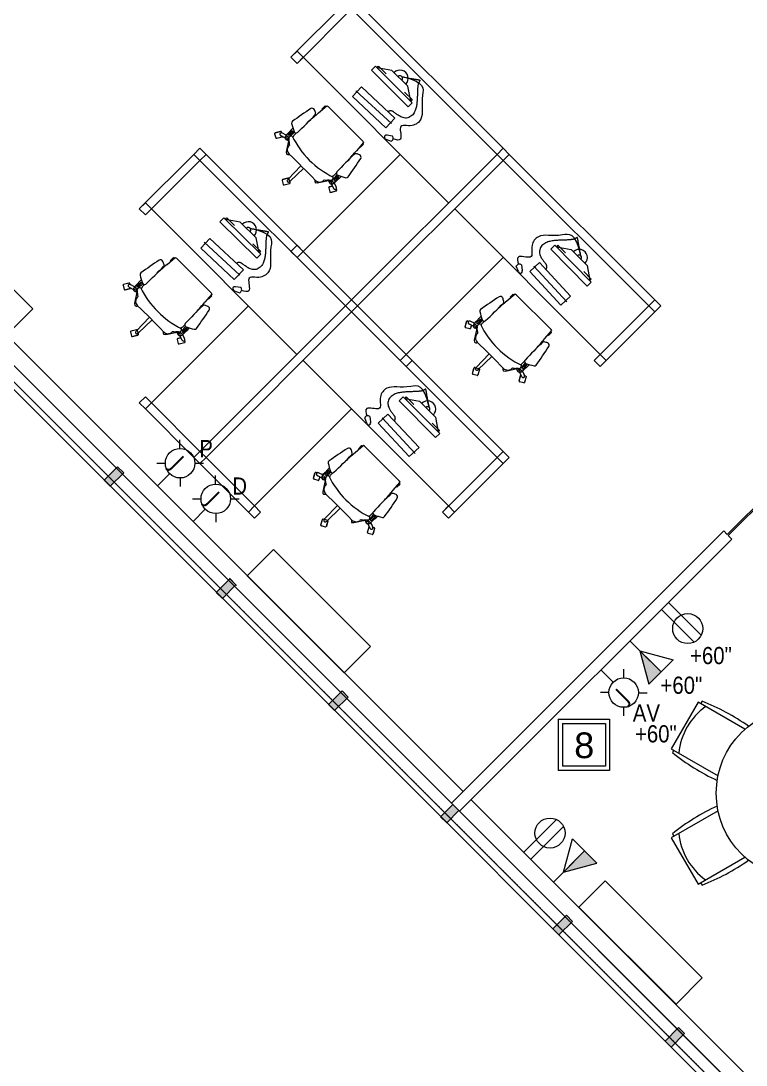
# Model space of a CAD drawing. Header units: inches. Extents: x 1 to 4574, y -953 to 1388.
# Drawn here: x 1415.5 to 1669.3, y -348 to 17.4 of the extents above; entities that cross this region are included whole.
import ezdxf

# ---------------------------------------------------------------- set-up
doc = ezdxf.new("R2010")
doc.units = ezdxf.units.IN
doc.header["$MEASUREMENT"] = 0
doc.linetypes.add('IMPORT-PHANTOM4', pattern=[0.625, 0.3125, -0.0625, 0.0625, -0.0625, 0.0625, -0.0625])
for name, color, linetype, lineweight in [('3rd Floor Revit Background_dwg', 8, 'Continuous', 9), ('A-ANNO-NOTE', 131, 'Continuous', 20), ('A-Area', 7, 'IMPORT-PHANTOM4', 9), ('A-FLOR', 192, 'Continuous', 9), ('A-WALL', 113, 'Continuous', 50), ('AWAEX', 7, 'Continuous', 9), ('E-COMM-IDEN', 2, 'Continuous', 9), ('E-ELEC-FIXT-IDEN', 2, 'Continuous', 9), ('I-FURN', 30, 'Continuous', 9), ('I-WALL', 2, 'Continuous', 9), ('MHV', 7, 'Continuous', 9)]:
    doc.layers.add(name, color=color, linetype=linetype, lineweight=lineweight)
doc.styles.add('Arial', font='arial.ttf', dxfattribs={"height": 9})
doc.styles.add('Arial_3', font='arial.ttf', dxfattribs={"width": 0.85, "height": 6})
doc.styles.add('Tahoma', font='tahoma.ttf', dxfattribs={"height": 6})

# ---------------------------------------------------------------- blocks, each defined once
blk = doc.blocks.new('Workstation - 6x6 - Workstation - 6x6-1564309-3rd Floor New Construction - Tel_Data_Elec Plan')
at = {"layer": 'I-FURN'}
for p, q in [((-28.5, 76.5), (-25.5, 76.5)), ((-28.5, 73.5), (-28.5, 76.5)), ((-25.5, 73.5), (-28.5, 73.5)), ((-25.5, 76.5), (-1.5, 76.5)), ((-25.5, 76.5), (-25.5, 73.5)), ((-25.5, 73.5), (-1.5, 73.5)), ((-25.5, 25.5), (-25.5, 73.5)), ((-1.5, 73.5), (-1.5, 76.5)), ((-1.5, 76.5), (1.5, 76.5)), ((-1.5, 76.5), (-1.5, 73.5)), ((1.5, 76.5), (-1.5, 76.5)), ((1.5, 73.5), (-1.5, 73.5)), ((-1.5, 73.5), (-1.5, 1.5)), ((-1.5, 73.5), (1.5, 73.5)), ((-1.5, 1.5), (-1.5, 73.5)), ((1.5, 76.5), (1.5, 73.5)), ((1.5, 73.5), (1.5, 76.5)), ((25.5, 76.5), (1.5, 76.5)), ((1.5, 1.5), (1.5, 73.5)), ((1.5, 73.5), (1.5, 1.5)), ((25.5, 73.5), (1.5, 73.5)), ((28.5, 76.5), (25.5, 76.5)), ((25.5, 76.5), (25.5, 73.5)), ((25.5, 73.5), (28.5, 73.5)), ((25.5, 25.5), (25.5, 73.5)), ((28.5, 73.5), (28.5, 76.5)), ((-47.27, 59.05), (-48.33, 60.88)), ((-48.32, 60.78), (-48.28, 60.8)), ((-47.35, 59.11), (-48.32, 60.78)), ((-48.26, 61.16), (-46.97, 61.9)), ((-47.32, 59.13), (-47.35, 59.11)), ((-47.21, 52.83), (-47.07, 59.37)), ((-46.04, 59.53), (-47, 58.97)), ((-46.69, 61.83), (-45.63, 59.99)), ((-46.65, 61.75), (-46.61, 61.77)), ((-46.61, 61.77), (-45.65, 60.09)), ((-45.71, 59.72), (-46.04, 59.53)), ((-45.89, 52.83), (-46.03, 59.37)), ((-45.65, 60.09), (-45.68, 60.07)), ((46.69, 61.83), (45.63, 59.99)), ((46.61, 61.77), (45.65, 60.09)), ((45.65, 60.09), (45.68, 60.07)), ((45.71, 59.72), (46.04, 59.53)), ((45.89, 52.83), (46.03, 59.37)), ((46.04, 59.53), (47, 58.97)), ((46.65, 61.75), (46.61, 61.77)), ((48.26, 61.16), (46.97, 61.9)), ((47.21, 52.83), (47.07, 59.37)), ((47.27, 59.05), (48.33, 60.88)), ((47.32, 59.13), (47.35, 59.11)), ((47.35, 59.11), (48.32, 60.78)), ((48.32, 60.78), (48.28, 60.8)), ((-60.64, 49.33), (-61.7, 51.17)), ((-61.63, 51.44), (-60.34, 52.19)), ((-60.07, 52.11), (-59.01, 50.28)), ((-60.02, 52.03), (-59.98, 52.05)), ((-59.98, 52.05), (-59.02, 50.38)), ((-56.81, 49.23), (-54.26, 53.12)), ((-54.26, 53.12), (-53.74, 53.53)), ((-38.84, 53.12), (-39.36, 53.53)), ((-36.29, 49.23), (-38.84, 53.12)), ((-34.37, 50.15), (-34.96, 51.17)), ((-34.88, 51.44), (-33.59, 52.19)), ((-33.32, 52.11), (-32.26, 50.28)), ((-33.27, 52.03), (-33.24, 52.05)), ((-33.24, 52.05), (-32.28, 50.38)), ((33.32, 52.11), (32.26, 50.28)), ((33.24, 52.05), (32.28, 50.38)), ((33.27, 52.03), (33.24, 52.05)), ((34.88, 51.44), (33.59, 52.19)), ((34.37, 50.15), (34.96, 51.17)), ((36.29, 49.23), (38.84, 53.12)), ((38.84, 53.12), (39.36, 53.53)), ((54.26, 53.12), (53.74, 53.53)), ((56.81, 49.23), (54.26, 53.12)), ((60.07, 52.11), (59.01, 50.28)), ((59.98, 52.05), (59.02, 50.38)), ((60.02, 52.03), (59.98, 52.05)), ((61.63, 51.44), (60.34, 52.19)), ((60.64, 49.33), (61.7, 51.17)), ((-61.69, 51.07), (-61.65, 51.09)), ((-60.72, 49.4), (-61.69, 51.07)), ((-60.69, 49.41), (-60.72, 49.4)), ((-60, 49.48), (-60.37, 49.26)), ((-58.42, 48.91), (-59.78, 49.38)), ((-57.8, 49.87), (-59.46, 50.37)), ((-59.02, 50.38), (-59.05, 50.36)), ((-58.4, 47.17), (-58.42, 48.98)), ((-58.34, 48.95), (-58.35, 48.03)), ((-58.35, 48.03), (-58.01, 48.02)), ((-57.05, 48.95), (-58.34, 48.95)), ((-57.65, 50.03), (-58.25, 49.41)), ((-58.05, 47.53), (-58.05, 46.27)), ((-58.01, 48.29), (-58.01, 46.32)), ((-57.56, 48.29), (-58.01, 48.29)), ((-57.56, 46.36), (-57.56, 48.29)), ((-57.56, 48.02), (-57.02, 48.01)), ((-57.52, 47.56), (-57.54, 46.32)), ((-56.45, 49.78), (-57.36, 50.07)), ((-57.22, 47.26), (-57.23, 48.01)), ((-56.83, 49.19), (-56.81, 49.23)), ((-36.64, 49.78), (-35.73, 50.07)), ((-36.27, 49.19), (-36.29, 49.23)), ((-35.54, 48.02), (-36.08, 48.01)), ((-36.05, 48.95), (-34.76, 48.95)), ((-35.87, 47.26), (-35.86, 48.01)), ((-35.57, 47.56), (-35.55, 46.32)), ((-35.54, 48.29), (-35.08, 48.29)), ((-35.54, 46.36), (-35.54, 48.29)), ((-35.45, 50.03), (-34.84, 49.41)), ((-35.3, 49.87), (-33.64, 50.37)), ((-35.08, 48.29), (-35.08, 46.32)), ((-34.74, 48.03), (-35.08, 48.02)), ((-35.04, 47.53), (-35.05, 46.27)), ((-34.94, 51.07), (-34.91, 51.09)), ((-34.41, 50.14), (-34.94, 51.07)), ((-34.76, 48.95), (-34.74, 48.03)), ((-34.7, 47.17), (-34.67, 48.98)), ((-34.68, 48.91), (-33.32, 49.38)), ((-32.34, 50), (-32.8, 49.74)), ((-32.28, 50.38), (-32.31, 50.36)), ((32.28, 50.38), (32.31, 50.36)), ((32.34, 50), (32.8, 49.74)), ((34.68, 48.91), (33.32, 49.38)), ((35.3, 49.87), (33.64, 50.37)), ((34.41, 50.14), (34.94, 51.07)), ((34.7, 47.17), (34.67, 48.98)), ((34.76, 48.95), (34.74, 48.03)), ((34.74, 48.03), (35.08, 48.02)), ((36.05, 48.95), (34.76, 48.95)), ((35.45, 50.03), (34.84, 49.41)), ((34.94, 51.07), (34.91, 51.09)), ((35.04, 47.53), (35.05, 46.27)), ((35.08, 48.29), (35.08, 46.32)), ((35.54, 48.29), (35.08, 48.29)), ((35.54, 46.36), (35.54, 48.29)), ((35.54, 48.02), (36.08, 48.01)), ((35.57, 47.56), (35.55, 46.32)), ((36.64, 49.78), (35.73, 50.07)), ((35.87, 47.26), (35.86, 48.01)), ((36.27, 49.19), (36.29, 49.23)), ((56.45, 49.78), (57.36, 50.07)), ((56.83, 49.19), (56.81, 49.23)), ((57.56, 48.02), (57.02, 48.01)), ((57.05, 48.95), (58.34, 48.95)), ((57.22, 47.26), (57.23, 48.01)), ((57.52, 47.56), (57.54, 46.32)), ((57.56, 48.29), (58.01, 48.29)), ((57.56, 46.36), (57.56, 48.29)), ((57.65, 50.03), (58.25, 49.41)), ((57.8, 49.87), (59.46, 50.37)), ((58.01, 48.29), (58.01, 46.32)), ((58.35, 48.03), (58.01, 48.02)), ((58.05, 47.53), (58.05, 46.27)), ((58.34, 48.95), (58.35, 48.03)), ((58.4, 47.17), (58.42, 48.98)), ((58.42, 48.91), (59.78, 49.38)), ((59.02, 50.38), (59.05, 50.36)), ((60, 49.48), (60.37, 49.26)), ((60.69, 49.41), (60.72, 49.4)), ((60.72, 49.4), (61.69, 51.07)), ((61.69, 51.07), (61.65, 51.09)), ((-58.49, 46.69), (-58.48, 45.54)), ((-57.11, 47.03), (-57.1, 46.69)), ((-57.1, 46.69), (-57.11, 46.18)), ((-56.47, 46.92), (-56.48, 45.93)), ((-36.63, 46.92), (-36.62, 45.93)), ((-35.98, 47.03), (-36, 46.69)), ((-36, 46.69), (-35.99, 46.18)), ((-34.61, 46.69), (-34.62, 45.54)), ((34.61, 46.69), (34.62, 45.54)), ((35.98, 47.03), (36, 46.69)), ((36, 46.69), (35.99, 46.18)), ((36.63, 46.92), (36.62, 45.93)), ((56.47, 46.92), (56.48, 45.93)), ((57.11, 47.03), (57.1, 46.69)), ((57.1, 46.69), (57.11, 46.18)), ((58.49, 46.69), (58.48, 45.54)), ((-56.05, 33.66), (-55.89, 33.66)), ((-56.05, 32.08), (-56.05, 33.66)), ((-55.89, 35.41), (-55.62, 31.63)), ((-55.89, 33.66), (-55.89, 32.08)), ((-37.48, 31.63), (-37.21, 35.41)), ((-37.2, 33.66), (-37.2, 32.08)), ((-37.05, 33.66), (-37.2, 33.66)), ((-37.05, 32.08), (-37.05, 33.66)), ((37.05, 33.66), (37.2, 33.66)), ((37.05, 32.08), (37.05, 33.66)), ((37.2, 33.66), (37.2, 32.08)), ((37.48, 31.63), (37.21, 35.41)), ((55.89, 35.41), (55.62, 31.63)), ((55.89, 33.66), (55.89, 32.08)), ((56.05, 33.66), (55.89, 33.66)), ((56.05, 32.08), (56.05, 33.66)), ((-55.89, 32.08), (-56.05, 32.08)), ((-55.62, 31.63), (-55.16, 31.5)), ((-55.16, 31.5), (-37.94, 31.5)), ((-37.94, 31.5), (-37.48, 31.63)), ((-37.2, 32.08), (-37.05, 32.08)), ((37.2, 32.08), (37.05, 32.08)), ((37.94, 31.5), (37.48, 31.63)), ((55.16, 31.5), (37.94, 31.5)), ((55.62, 31.63), (55.16, 31.5)), ((55.89, 32.08), (56.05, 32.08)), ((-76.5, 28.5), (-76.5, 1.5)), ((-76.5, 25.5), (-76.5, 28.5)), ((-76.5, 28.5), (-73.5, 28.5)), ((-73.5, 28.5), (-76.5, 28.5)), ((-73.5, 28.5), (-73.5, 25.5)), ((-73.5, 1.5), (-73.5, 28.5)), ((73.5, 28.5), (73.5, 25.5)), ((76.5, 28.5), (73.5, 28.5)), ((73.5, 28.5), (76.5, 28.5)), ((73.5, 1.5), (73.5, 28.5)), ((76.5, 28.5), (76.5, 1.5)), ((76.5, 25.5), (76.5, 28.5)), ((-73.5, 25.5), (-76.5, 25.5)), ((-73.5, 25.5), (-1.5, 25.5)), ((-51.58, 23.01), (-51.74, 18.36)), ((-35.58, 22.46), (-51.58, 23.01)), ((-35.74, 17.8), (-35.58, 22.46)), ((-31.89, 22.83), (-33.46, 24.02)), ((-32.76, 25.23), (-30.95, 24.45)), ((73.5, 25.5), (1.5, 25.5)), ((32.76, 25.23), (30.95, 24.45)), ((31.89, 22.83), (33.46, 24.02)), ((35.58, 22.46), (51.58, 23.01)), ((35.74, 17.8), (35.58, 22.46)), ((51.58, 23.01), (51.74, 18.36)), ((73.5, 25.5), (76.5, 25.5)), ((-52.22, 20.74), (-35.26, 20.05)), ((-51.74, 18.36), (-35.74, 17.8)), ((52.22, 20.74), (35.26, 20.05)), ((51.74, 18.36), (35.74, 17.8)), ((-53.39, 9.8), (-53.38, 11.8)), ((-53.38, 11.8), (-35.25, 11.7)), ((-35.25, 11.7), (-35.26, 9.7)), ((53.38, 11.8), (35.25, 11.7)), ((35.25, 11.7), (35.26, 9.7)), ((53.39, 9.8), (53.38, 11.8)), ((-35.26, 9.7), (-53.39, 9.8)), ((-52.61, 9.79), (-52.62, 9.07)), ((-52.62, 9.07), (-48.89, 9.05)), ((-48.28, 6.77), (-52.61, 9.79)), ((-36.03, 9.71), (-40.4, 6.73)), ((-39.77, 9), (-36.04, 8.98)), ((-36.04, 8.98), (-36.03, 9.71)), ((35.26, 9.7), (53.39, 9.8)), ((36.03, 9.71), (40.4, 6.73)), ((36.04, 8.98), (36.03, 9.71)), ((39.77, 9), (36.04, 8.98)), ((48.28, 6.77), (52.61, 9.79)), ((52.62, 9.07), (48.89, 9.05)), ((52.61, 9.79), (52.62, 9.07)), ((-40.4, 6.73), (-48.28, 6.77)), ((40.4, 6.73), (48.28, 6.77)), ((-76.5, -1.5), (-76.5, 1.5)), ((-76.5, 1.5), (-73.5, 1.5)), ((-73.5, 1.5), (-73.5, -1.5)), ((-1.5, 1.5), (-73.5, 1.5)), ((-1.5, 1.5), (1.5, 1.5)), ((-1.5, -1.5), (-1.5, 1.5)), ((1.5, 1.5), (-1.5, 1.5)), ((-1.5, 1.5), (-1.5, -1.5)), ((1.5, 1.5), (1.5, -1.5)), ((1.5, -1.5), (1.5, 1.5)), ((1.5, 1.5), (73.5, 1.5)), ((73.5, 1.5), (73.5, -1.5)), ((76.5, 1.5), (73.5, 1.5)), ((76.5, -1.5), (76.5, 1.5)), ((-73.5, -1.5), (-76.5, -1.5)), ((-73.5, -1.5), (-1.5, -1.5)), ((1.5, -1.5), (-1.5, -1.5)), ((-1.5, -1.5), (1.5, -1.5)), ((73.5, -1.5), (1.5, -1.5)), ((73.5, -1.5), (76.5, -1.5))]:
    blk.add_line(p, q, dxfattribs=at)
for centre, radius, start, end in [((-48.16, 60.98), 0.2, 120, 210), ((-47.1, 59.15), 0.2, 209.8466, 275.235), ((-47.1, 59.15), 0.2, 275.235, 299.8607), ((-45.54, 59.34), 1.53, 164.4505, 178.7927), ((-46.45, 59.59), 0.583, 134.254, 164.4505), ((-46.87, 61.73), 0.2, 30, 120.1357), ((-46.55, 59.69), 0.445, 45.7229, 134.2771), ((-46.64, 59.59), 0.583, 15.5495, 45.746), ((-47.55, 59.34), 1.53, 1.2073, 15.5495), ((-45.81, 59.89), 0.2, 299.8643, 30), ((45.81, 59.89), 0.2, 150, 240.1357), ((47.55, 59.34), 1.53, 164.4505, 178.7927), ((46.64, 59.59), 0.583, 134.254, 164.4505), ((46.55, 59.69), 0.445, 45.7229, 134.2771), ((46.87, 61.73), 0.2, 59.8643, 150), ((46.45, 59.59), 0.583, 15.5495, 45.746), ((47.1, 59.15), 0.2, 240.1393, 264.765), ((45.54, 59.34), 1.53, 1.2073, 15.5495), ((47.1, 59.15), 0.2, 264.765, 330.1534), ((48.16, 60.98), 0.2, 330, 60), ((-61.53, 51.27), 0.2, 119.832, 210), ((-60.24, 52.01), 0.2, 30, 120), ((-52.87, 50.72), 2.29, 134.5977, 169.3918), ((-52.74, 50.06), 2.87, 95.705, 127.0086), ((-53.9, 52.43), 1.12, 25.6219, 82.0752), ((-46.55, 297.94), 245.12, 268.4848, 271.5152), ((-39.2, 52.43), 1.12, 97.9248, 154.3781), ((-40.35, 50.06), 2.87, 52.9914, 84.295), ((-40.23, 50.72), 2.29, 10.6082, 45.4023), ((-34.79, 51.27), 0.2, 119.8879, 210), ((-33.49, 52.01), 0.2, 30, 120), ((33.49, 52.01), 0.2, 60, 150), ((34.79, 51.27), 0.2, 330, 60.1121), ((40.23, 50.72), 2.29, 134.5977, 169.3918), ((40.35, 50.06), 2.87, 95.705, 127.0086), ((39.2, 52.43), 1.12, 25.6219, 82.0752), ((46.55, 297.94), 245.12, 268.4848, 271.5152), ((53.9, 52.43), 1.12, 97.9248, 154.3781), ((52.74, 50.06), 2.87, 52.9914, 84.295), ((52.87, 50.72), 2.29, 10.6082, 45.4023), ((60.24, 52.01), 0.2, 60, 150), ((61.53, 51.27), 0.2, 330, 60.168), ((-60.47, 49.43), 0.2, 210, 299.888), ((-59.92, 49.97), 0.445, 117.8208, 206.0638), ((-59.8, 50.03), 0.583, 206.0911, 236.3507), ((-59.86, 49.85), 0.583, 87.4248, 117.8208), ((-59.27, 50.82), 1.53, 236.4124, 250.7927), ((-59.9, 48.91), 1.53, 73.2073, 87.502), ((-59.18, 50.18), 0.2, 15.1327, 29.8705), ((-57.61, 46.77), 0.887, 120.1857, 184.8367), ((-57.83, 48.99), 0.593, 84.0219, 180.9117), ((-57.9, 48.94), 0.657, 1.3207, 77.9642), ((-57.46, 49.76), 0.323, 29.6621, 124.4716), ((-58.04, 46.73), 0.971, 17.6225, 57.9495), ((-57.92, 49.37), 0.922, 9.6607, 36.4682), ((-56.1, 48.52), 1.04, 148.1398, 233.8639), ((-58.24, 49.29), 1.25, 346.3769, 10.9189), ((-60.32, 53.76), 5.75, 305.3709, 317.4948), ((-46.55, 17.95), 31.42, 71.1164, 108.8836), ((-54.64, 46.83), 1.84, 146.599, 177.2887), ((-52.29, 45.83), 5.54, 121.0187, 133.18), ((-70.37, 51.52), 15.26, 356.4473, 358.5687), ((-22.73, 51.52), 15.26, 181.4313, 183.5527), ((-40.81, 45.83), 5.54, 46.82, 58.9813), ((-32.78, 53.76), 5.75, 222.5052, 234.6291), ((-38.46, 46.83), 1.84, 2.7113, 33.401), ((-37, 48.52), 1.04, 306.1361, 31.8602), ((-34.85, 49.29), 1.25, 169.0811, 193.6231), ((-35.17, 49.37), 0.922, 143.5318, 170.3393), ((-35.06, 46.73), 0.971, 122.0505, 162.3775), ((-35.63, 49.76), 0.323, 55.5284, 150.3379), ((-35.19, 48.94), 0.657, 102.0358, 178.6793), ((-35.27, 48.99), 0.593, 359.0883, 95.9781), ((-35.49, 46.77), 0.887, 355.1633, 59.8143), ((-33.2, 48.91), 1.53, 92.498, 106.7927), ((-33.82, 50.82), 1.53, 289.2073, 303.5114), ((-33.24, 49.85), 0.583, 62.1792, 92.5752), ((-33.3, 50.03), 0.583, 303.4497, 333.9089), ((-33.18, 49.97), 0.445, 333.9362, 62.1792), ((-32.44, 50.18), 0.2, 300, 30.2094), ((32.44, 50.18), 0.2, 149.7906, 240), ((33.18, 49.97), 0.445, 117.8208, 206.0638), ((33.3, 50.03), 0.583, 206.0911, 236.5503), ((33.24, 49.85), 0.583, 87.4248, 117.8208), ((33.82, 50.82), 1.53, 236.4886, 250.7927), ((33.2, 48.91), 1.53, 73.2073, 87.502), ((35.49, 46.77), 0.887, 120.1857, 184.8367), ((35.27, 48.99), 0.593, 84.0219, 180.9117), ((35.19, 48.94), 0.657, 1.3207, 77.9642), ((35.63, 49.76), 0.323, 29.6621, 124.4716), ((35.06, 46.73), 0.971, 17.6225, 57.9495), ((35.17, 49.37), 0.922, 9.6607, 36.4682), ((37, 48.52), 1.04, 148.1398, 233.8639), ((34.85, 49.29), 1.25, 346.3769, 10.9189), ((32.78, 53.76), 5.75, 305.3709, 317.4948), ((46.55, 17.95), 31.42, 71.1164, 108.8836), ((38.46, 46.83), 1.84, 146.599, 177.2887), ((40.81, 45.83), 5.54, 121.0187, 133.18), ((22.73, 51.52), 15.26, 356.4473, 358.5687), ((70.37, 51.52), 15.26, 181.4313, 183.5527), ((52.29, 45.83), 5.54, 46.82, 58.9813), ((60.32, 53.76), 5.75, 222.5052, 234.6291), ((54.64, 46.83), 1.84, 2.7113, 33.401), ((56.1, 48.52), 1.04, 306.1361, 31.8602), ((58.24, 49.29), 1.25, 169.0811, 193.6231), ((57.92, 49.37), 0.922, 143.5318, 170.3393), ((58.04, 46.73), 0.971, 122.0505, 162.3775), ((57.46, 49.76), 0.323, 55.5284, 150.3379), ((57.9, 48.94), 0.657, 102.0358, 178.6793), ((57.83, 48.99), 0.593, 359.0883, 95.9781), ((57.61, 46.77), 0.887, 355.1633, 59.8143), ((59.18, 50.18), 0.2, 150.1295, 164.8673), ((59.9, 48.91), 1.53, 92.498, 106.7927), ((59.27, 50.82), 1.53, 289.2073, 303.5876), ((59.86, 49.85), 0.583, 62.1792, 92.5752), ((59.8, 50.03), 0.583, 303.6493, 333.9089), ((59.92, 49.97), 0.445, 333.9362, 62.1792), ((60.47, 49.43), 0.2, 240.112, 330), ((-59.56, 44.06), 0.749, 121.5732, 189.0231), ((113.54, 72.48), 176.17, 189.3216, 191.8621), ((-45.25, 20.67), 28.17, 115.3981, 121.4567), ((-57.75, 45.83), 0.533, 66.9672, 123.7509), ((-57.75, 45.9), 0.5, 67.0573, 121.4674), ((-57.03, 45.48), 0.711, 2.0473, 115.4842), ((-211.8, 39.95), 155.58, 358.8191, 2.0473), ((118.7, 39.95), 155.58, 177.9527, 181.1809), ((-36.07, 45.48), 0.711, 64.5158, 177.9527), ((-47.84, 20.67), 28.17, 58.5497, 64.6019), ((-35.34, 45.83), 0.533, 56.2491, 113.0328), ((-35.34, 45.9), 0.5, 58.5326, 112.9427), ((-206.63, 72.48), 176.17, 348.1407, 350.6784), ((-33.53, 44.06), 0.749, 350.9769, 58.6662), ((33.53, 44.06), 0.749, 121.3338, 189.0231), ((206.63, 72.48), 176.17, 189.3216, 191.8593), ((47.84, 20.67), 28.17, 115.3981, 121.4503), ((35.34, 45.83), 0.533, 66.9672, 123.7509), ((35.34, 45.9), 0.5, 67.0573, 121.4674), ((36.07, 45.48), 0.711, 2.0473, 115.4842), ((-118.7, 39.95), 155.58, 358.8191, 2.0473), ((211.8, 39.95), 155.58, 177.9527, 181.1809), ((57.03, 45.48), 0.711, 64.5158, 177.9527), ((45.25, 20.67), 28.17, 58.5433, 64.6019), ((57.75, 45.83), 0.533, 56.2491, 113.0328), ((57.75, 45.9), 0.5, 58.5326, 112.9427), ((-113.54, 72.48), 176.17, 348.1379, 350.6784), ((59.56, 44.06), 0.749, 350.9769, 58.4268), ((-56.87, 36.75), 0.615, 299.9233, 358.8191), ((209.19, 57.38), 265.99, 183.7702, 184.7367), ((-302.29, 57.38), 265.99, 355.2633, 356.2298), ((-36.23, 36.75), 0.615, 181.1809, 240.0767), ((36.23, 36.75), 0.615, 299.9233, 358.8191), ((302.29, 57.38), 265.99, 183.7702, 184.7367), ((-209.19, 57.38), 265.99, 355.2633, 356.2298), ((56.87, 36.75), 0.615, 181.1809, 240.0767), ((-58.03, 36.45), 0.859, 192.1424, 292.8427), ((-61.62, 45.01), 10.15, 292.7913, 299.9233), ((-55.33, 33.83), 0.589, 197.5488, 225.5119), ((-37.77, 33.83), 0.589, 314.4881, 342.4512), ((-31.47, 45.01), 10.15, 240.0767, 247.2087), ((-35.07, 36.45), 0.859, 247.1573, 348.4211), ((35.07, 36.45), 0.859, 191.5789, 292.8427), ((31.47, 45.01), 10.15, 292.7913, 299.9233), ((37.77, 33.83), 0.589, 197.5488, 225.5119), ((55.33, 33.83), 0.589, 314.4881, 342.4512), ((61.62, 45.01), 10.15, 240.0767, 247.2087), ((58.03, 36.45), 0.859, 247.1573, 347.8576), ((-55.33, 31.9), 0.589, 125.1062, 162.4512), ((-37.77, 31.9), 0.589, 17.5488, 54.8938), ((37.77, 31.9), 0.589, 125.1062, 162.4512), ((55.33, 31.9), 0.589, 17.5488, 54.8938), ((-33.17, 24.66), 0.703, 53.6377, 246.0314), ((-32.02, 23.99), 1.17, 276.4899, 23.1791), ((32.02, 23.99), 1.17, 156.8209, 263.5101), ((33.17, 24.66), 0.703, 293.9686, 126.3623), ((-44.34, 6.75), 2.88, 179.7002, 359.7002), ((-44.34, 6.75), 0.885, 179.7002, 359.7002), ((44.34, 6.75), 2.88, 180.2998, 0.2998), ((44.34, 6.75), 0.885, 180.2998, 0.2998)]:
    blk.add_arc(centre, radius, start, end, dxfattribs=at)
for points, knots in [([(-44.31, 5.87), (-37.07, 1.09), (-33.91, 7.56), (-28.34, 10.27), (-29.21, 16.39), (-34.37, 18.27), (-27.73, 21.55), (-30.02, 22.89), (-31.01, 23.4)], [0, 0, 0, 0, 4.203758, 11.310205, 15.301003, 21.109862, 25.639067, 29.008441, 29.008441, 29.008441, 29.008441]), ([(44.31, 5.87), (37.07, 1.09), (33.91, 7.56), (28.34, 10.27), (29.21, 16.39), (34.37, 18.27), (27.73, 21.55), (30.02, 22.89), (31.01, 23.4)], [0, 0, 0, 0, 4.203758, 11.310205, 15.301003, 21.109862, 25.639067, 29.008441, 29.008441, 29.008441, 29.008441]), ([(-44.31, 5.87), (-44.1, 5.73), (-43.67, 5.45), (-43.03, 5.03), (-42.39, 4.6), (-41.86, 4.24), (-41.44, 3.95), (-41.13, 3.73), (-40.82, 3.51), (-40.5, 3.28), (-40.19, 3.06), (-39.93, 2.87), (-39.72, 2.72), (-39.59, 2.63), (-39.49, 2.56), (-39.41, 2.5), (-39.33, 2.45), (-39.27, 2.41), (-39.22, 2.38), (-39.18, 2.36), (-39.15, 2.33), (-39.11, 2.31), (-39.07, 2.29), (-39.03, 2.27), (-39, 2.27), (-38.97, 2.27), (-38.95, 2.27), (-38.91, 2.28), (-38.89, 2.3), (-38.87, 2.32), (-38.85, 2.35), (-38.84, 2.38), (-38.83, 2.42), (-38.82, 2.45), (-38.82, 2.48), (-38.81, 2.51), (-38.8, 2.56), (-38.79, 2.62), (-38.77, 2.7), (-38.75, 2.78), (-38.73, 2.86), (-38.71, 2.93), (-38.68, 3.04), (-38.62, 3.22), (-38.5, 3.47), (-38.34, 3.74), (-38.15, 4.01), (-37.95, 4.27), (-37.75, 4.52), (-37.47, 4.86), (-37.11, 5.26), (-36.67, 5.74), (-36.03, 6.42), (-35.19, 7.31), (-34.19, 8.44), (-33.27, 9.63), (-32.51, 11), (-32.16, 12.3), (-32.19, 13.42), (-32.42, 14.23), (-32.86, 14.94), (-33.49, 15.5), (-34.23, 15.89), (-34.94, 16.14), (-35.59, 16.29), (-36.17, 16.4), (-36.75, 16.48), (-37.24, 16.54), (-37.63, 16.6), (-37.92, 16.67), (-38.19, 16.77), (-38.44, 16.94), (-38.64, 17.15), (-38.81, 17.39), (-38.96, 17.65), (-39.04, 17.83), (-39.08, 17.91)], [0, 0, 0, 0, 0.063928, 0.127857, 0.191785, 0.255713, 0.287677, 0.319641, 0.351605, 0.38357, 0.415534, 0.447498, 0.46348, 0.479462, 0.487453, 0.495444, 0.503435, 0.511426, 0.514814, 0.518203, 0.521591, 0.524979, 0.528367, 0.531756, 0.535144, 0.536838, 0.538532, 0.54192, 0.545309, 0.547003, 0.548697, 0.552085, 0.555473, 0.558862, 0.560556, 0.56225, 0.565638, 0.572415, 0.579191, 0.585968, 0.592744, 0.599521, 0.606297, 0.61985, 0.646956, 0.674062, 0.701168, 0.728275, 0.755381, 0.782487, 0.836699, 0.890911, 0.945123, 1.070551, 1.19598, 1.321408, 1.446836, 1.585346, 1.654601, 1.723857, 1.793112, 1.862367, 1.931622, 2.000877, 2.049938, 2.099, 2.148061, 2.197123, 2.221654, 2.246184, 2.270715, 2.295246, 2.319777, 2.344307, 2.368838, 2.393369, 2.393369, 2.393369, 2.393369]), ([(44.31, 5.87), (44.1, 5.73), (43.67, 5.45), (43.03, 5.03), (42.39, 4.6), (41.86, 4.24), (41.44, 3.95), (41.13, 3.73), (40.82, 3.51), (40.5, 3.28), (40.19, 3.06), (39.93, 2.87), (39.72, 2.72), (39.59, 2.63), (39.49, 2.56), (39.41, 2.5), (39.33, 2.45), (39.27, 2.41), (39.22, 2.38), (39.18, 2.36), (39.15, 2.33), (39.11, 2.31), (39.07, 2.29), (39.03, 2.27), (39, 2.27), (38.97, 2.27), (38.95, 2.27), (38.91, 2.28), (38.89, 2.3), (38.87, 2.32), (38.85, 2.35), (38.84, 2.38), (38.83, 2.42), (38.82, 2.45), (38.82, 2.48), (38.81, 2.51), (38.8, 2.56), (38.79, 2.62), (38.77, 2.7), (38.75, 2.78), (38.73, 2.86), (38.71, 2.93), (38.68, 3.04), (38.62, 3.22), (38.5, 3.47), (38.34, 3.74), (38.15, 4.01), (37.95, 4.27), (37.75, 4.52), (37.47, 4.86), (37.11, 5.26), (36.67, 5.74), (36.03, 6.42), (35.19, 7.31), (34.19, 8.44), (33.27, 9.63), (32.51, 11), (32.16, 12.3), (32.19, 13.42), (32.42, 14.23), (32.86, 14.94), (33.49, 15.5), (34.23, 15.89), (34.94, 16.14), (35.59, 16.29), (36.17, 16.4), (36.75, 16.48), (37.24, 16.54), (37.63, 16.6), (37.92, 16.67), (38.19, 16.77), (38.44, 16.94), (38.64, 17.15), (38.81, 17.39), (38.96, 17.65), (39.04, 17.83), (39.08, 17.91)], [0, 0, 0, 0, 0.063928, 0.127857, 0.191785, 0.255713, 0.287677, 0.319641, 0.351605, 0.38357, 0.415534, 0.447498, 0.46348, 0.479462, 0.487453, 0.495444, 0.503435, 0.511426, 0.514814, 0.518203, 0.521591, 0.524979, 0.528367, 0.531756, 0.535144, 0.536838, 0.538532, 0.54192, 0.545309, 0.547003, 0.548697, 0.552085, 0.555473, 0.558862, 0.560556, 0.56225, 0.565638, 0.572415, 0.579191, 0.585968, 0.592744, 0.599521, 0.606297, 0.61985, 0.646956, 0.674062, 0.701168, 0.728275, 0.755381, 0.782487, 0.836699, 0.890911, 0.945123, 1.070551, 1.19598, 1.321408, 1.446836, 1.585346, 1.654601, 1.723857, 1.793112, 1.862367, 1.931622, 2.000877, 2.049938, 2.099, 2.148061, 2.197123, 2.221654, 2.246184, 2.270715, 2.295246, 2.319777, 2.344307, 2.368838, 2.393369, 2.393369, 2.393369, 2.393369])]:
    blk.add_open_spline(points, degree=3, knots=knots, dxfattribs=at)
blk = doc.blocks.new('Table _ Chairs - Seats 6 - 5 Diameter-571312-3rd Floor New Construction - Tel_Data_Elec Plan')
at = {"layer": 'I-FURN'}
for p, q in [((-9.37, 46.37), (-10.37, 46.37)), ((-9.37, 47.37), (-9.37, 28.5)), ((9.38, 47.37), (-9.37, 47.37)), ((9.38, 28.5), (9.38, 47.37)), ((10.38, 46.37), (9.38, 46.37)), ((-36.34, 31.81), (-45.72, 15.57)), ((-19.99, 22.37), (-36.34, 31.81)), ((-34.97, 32.17), (-35.47, 31.31)), ((36.34, 31.81), (19.99, 22.37)), ((35.47, 31.31), (34.97, 32.17)), ((45.72, 15.57), (36.34, 31.81)), ((-45.72, 15.57), (-29.37, 6.13)), ((-44.85, 15.07), (-45.35, 14.2)), ((29.37, 6.13), (45.72, 15.57)), ((45.35, 14.2), (44.85, 15.07)), ((-29.37, -6.13), (-45.72, -15.57)), ((45.72, -15.57), (29.37, -6.13)), ((-45.35, -14.2), (-44.85, -15.07)), ((44.85, -15.07), (45.35, -14.2)), ((-45.72, -15.57), (-36.34, -31.81)), ((36.34, -31.81), (45.72, -15.57)), ((-36.34, -31.81), (-19.99, -22.37)), ((19.99, -22.37), (36.34, -31.81)), ((-9.37, -28.5), (-9.37, -47.38)), ((9.38, -47.38), (9.38, -28.5)), ((-35.47, -31.31), (-34.97, -32.17)), ((34.97, -32.17), (35.47, -31.31)), ((-10.37, -46.38), (-9.37, -46.38)), ((-9.37, -47.38), (9.38, -47.38)), ((9.38, -46.38), (10.38, -46.38))]:
    blk.add_line(p, q, dxfattribs=at)
blk.add_circle((0, 0), 30, dxfattribs=at)
for centre, radius, start, end in [((66.41, 34.75), 77.66, 171.3911, 185.0379), ((0, 23.4), 22.97, 65.9148, 114.0852), ((-66.41, 34.75), 77.66, 354.9621, 8.6089), ((-20.27, 11.7), 22.97, 125.9148, 174.0852), ((-63.3, -40.14), 77.66, 54.9621, 68.6089), ((63.3, -40.14), 77.66, 111.3911, 125.0379), ((20.27, 11.7), 22.97, 5.9148, 54.0852), ((3.11, 74.89), 77.66, 231.3911, 245.0379), ((-3.11, 74.89), 77.66, 294.9621, 308.6089), ((3.11, -74.89), 77.66, 114.9621, 128.6089), ((-3.11, -74.89), 77.66, 51.3911, 65.0379), ((-20.27, -11.7), 22.97, 185.9148, 234.0852), ((20.27, -11.7), 22.97, 305.9148, 354.0852), ((-63.3, 40.14), 77.66, 291.3911, 305.0379), ((63.3, 40.14), 77.66, 234.9621, 248.6089), ((66.41, -34.75), 77.66, 174.9621, 188.6089), ((-66.41, -34.75), 77.66, 351.3911, 5.0379), ((0, -23.4), 22.97, 245.9148, 294.0852)]:
    blk.add_arc(centre, radius, start, end, dxfattribs=at)
blk = doc.blocks.new('3rd Floor Revit Background_dwg-1506769-3rd Floor New Construction - Tel_Data_Elec Plan')
at = {"layer": 'AWAEX'}
for points in [[(-430.79, -145.45), (-426.06, -140.72), (-428.18, -138.6), (-432.91, -143.33)], [(-391.55, -184.69), (-386.82, -179.96), (-388.94, -177.84), (-393.67, -182.57)], [(-352.3, -223.94), (-347.57, -219.21), (-349.69, -217.08), (-354.43, -221.82)], [(-313.06, -263.18), (-308.82, -258.94), (-310.94, -256.82), (-315.18, -261.06)], [(-273.82, -302.43), (-269.08, -297.69), (-271.2, -295.57), (-275.94, -300.31)], [(-234.57, -341.67), (-229.84, -336.94), (-231.96, -334.82), (-236.69, -339.55)]]:
    blk.add_hatch(color=256, dxfattribs=at).paths.add_polyline_path(points, flags=0)
at = {"layer": 'A-Area', "flags": 128}
for points in [[(1884.9, 180.92), (1805.75, 260.07), (1767.28, 260.07), (1767.28, 298.53), (1688.13, 377.68), (735.1, 377.68), (571.4, 213.99), (494.75, 290.64), (524.68, 320.57), (524.68, 419.78), (401.76, 542.7), (362.39, 542.7), (362.39, 582.06), (243.34, 701.12), (204.04, 701.12), (204.04, 740.42), (84.92, 859.54), (45.55, 859.54), (45.55, 898.9), (-441.32, 1385.78), (-666.56, 1385.78), (-745.3, 1307.04), (-745.3, 1267.7), (-784.64, 1267.7), (-863.31, 1189.03), (-863.31, 289.89), (-745.28, 171.87), (-705.91, 171.87), (-705.91, 132.5), (-587.52, 14.1), (-548.15, 14.1), (-548.15, -25.26), (-39.5, -533.91), (-0.12, -533.91), (-0.12, -573.29), (115.81, -689.22), (514.38, -689.22), (542.18, -661.42), (569.98, -689.22), (1686.6, -689.22), (1766.06, -609.77), (1766.06, -570.38), (1805.44, -570.38), (1884.9, -490.93), (1884.9, 180.92)], [(231.68, -689.22), (115.81, -689.22), (-0.12, -573.29), (-0.12, -533.91), (-39.5, -533.91), (-548.15, -25.26), (-548.15, 14.1), (-587.52, 14.1), (-705.91, 132.5), (-705.91, 171.87), (-745.28, 171.87), (-863.31, 289.89), (-863.31, 1189.03), (-784.64, 1267.7), (-745.3, 1267.7)]]:
    blk.add_lwpolyline(points, dxfattribs=at)
at = {"layer": 'AWAEX'}
for p, q in [((-40.89, -532.52), (-546.76, -26.65)), ((-428.18, -138.6), (-432.91, -143.33)), ((-426.06, -140.72), (-428.18, -138.6)), ((-430.79, -145.45), (-426.06, -140.72)), ((-432.91, -143.33), (-430.79, -145.45)), ((-388.94, -177.84), (-393.67, -182.57)), ((-386.64, -180.14), (-389.11, -177.66)), ((-386.82, -179.96), (-388.94, -177.84)), ((-393.67, -182.57), (-391.55, -184.69)), ((-391.55, -184.69), (-386.82, -179.96)), ((-349.69, -217.08), (-354.43, -221.82)), ((-352.3, -223.94), (-347.57, -219.21)), ((-347.57, -219.21), (-349.69, -217.08)), ((-354.43, -221.82), (-352.3, -223.94)), ((-304.52, -255.11), (-189.42, -370.2)), ((-310.94, -256.82), (-315.18, -261.06)), ((-313.06, -263.18), (-308.82, -258.94)), ((-308.82, -258.94), (-310.94, -256.82)), ((-315.18, -261.06), (-313.06, -263.18)), ((-271.2, -295.57), (-275.94, -300.31)), ((-269.08, -297.69), (-271.2, -295.57)), ((-273.82, -302.43), (-269.08, -297.69)), ((-275.94, -300.31), (-273.82, -302.43)), ((-231.96, -334.82), (-236.69, -339.55)), ((-229.84, -336.94), (-231.96, -334.82)), ((-236.69, -339.55), (-234.57, -341.67)), ((-234.57, -341.67), (-229.84, -336.94))]:
    blk.add_line(p, q, dxfattribs=at)
at = {"layer": 'AWAEX', "flags": 128}
for points in [[(364.39, 582.89), (244.17, 703.12), (206.24, 703.12), (206.24, 741.05), (85.75, 861.54), (47.55, 861.54), (47.55, 899.73), (-440.49, 1387.78), (-667.39, 1387.78), (-747.3, 1307.87), (-747.3, 1269.7), (-785.47, 1269.7), (-865.32, 1189.85), (-865.32, 289.08), (-746.11, 169.87), (-707.91, 169.87), (-707.91, 131.67), (-588.35, 12.1), (-550.15, 12.1), (-550.15, -26.09), (-40.33, -535.91), (3.88, -535.91)], [(-859.32, 1018.91), (-859.32, 291.56), (-743.62, 175.87), (-701.91, 175.87), (-701.91, 134.16), (-585.86, 18.1), (-544.15, 18.1), (-544.15, -23.61), (-311.41, -256.34)], [(-853.57, 330.72), (-853.57, 293.95), (-741.24, 181.62), (-696.16, 181.62), (-696.16, 136.54), (-583.48, 23.85), (-538.4, 23.85), (-538.4, -21.23), (-307.35, -252.28)], [(-308.58, -259.17), (-37.84, -529.91), (3.35, -529.91)]]:
    blk.add_lwpolyline(points, dxfattribs=at)
at = {"layer": 'MHV', "flags": 128}
for points in [[(-457.84, -83.4), (-491.78, -49.46), (-500.97, -58.65), (-467.03, -92.59)], [(-339.72, -201.48), (-373.66, -167.54), (-382.85, -176.74), (-348.91, -210.68)], [(-223.66, -317.46), (-257.6, -283.52), (-266.79, -292.71), (-232.85, -326.65)]]:
    blk.add_lwpolyline(points, close=True, dxfattribs=at)
blk = doc.blocks.new('FORM Equipment_Fixture Tag - Square-214315-3rd Floor New Construction - Tel_Data_Elec Plan')
at = {"layer": 'A-ANNO-NOTE'}
for p, q in [((-0.09375, 0.09375), (0.09375, 0.09375)), ((-0.09375, 0.09375), (0.09375, 0.09375)), ((-0.09375, 0.09375), (0.09375, 0.09375)), ((-0.09375, 0.09375), (-0.09375, -0.09375)), ((-0.078125, 0.078125), (-0.078125, -0.078125)), ((-0.078125, 0.078125), (0.078125, 0.078125)), ((0.078125, 0.078125), (0.078125, -0.078125)), ((0.09375, 0.09375), (0.09375, -0.09375)), ((0.09375, -0.09375), (-0.09375, -0.09375)), ((0.078125, -0.078125), (-0.078125, -0.078125))]:
    blk.add_line(p, q, dxfattribs=at)

msp = doc.modelspace()

# ---------------------------------------------------------------- hatches: boundary and pattern name
at = {"layer": 'A-ANNO-NOTE', "lineweight": 9}
for points in [[(1635.27, -214.65), (1639.51, -210.4), (1632.11, -203.01)], [(1605.37, -280.46), (1617.01, -277.31), (1612.76, -273.06)]]:
    msp.add_hatch(color=256, dxfattribs=at).paths.add_polyline_path(points, flags=0)

# ---------------------------------------------------------------- linework, layer by layer
at = {"layer": 'A-ANNO-NOTE'}
for p, q in [((1471.2, -132.23), (1471.2, -129.22)), ((1466.09, -137.43), (1463.08, -137.43)), ((1476.4, -137.34), (1479.41, -137.34)), ((1463.29, -145.34), (1467.6, -141.03)), ((1483.67, -144.7), (1483.67, -141.7)), ((1471.29, -142.54), (1471.29, -145.55)), ((1478.56, -149.91), (1475.55, -149.91)), ((1488.87, -149.81), (1491.88, -149.81)), ((1475.76, -157.81), (1480.07, -153.51)), ((1483.76, -155.02), (1483.76, -158.02)), ((1642.1, -186.07), (1653.55, -197.52)), ((1639.63, -188.53), (1651.09, -199.98)), ((1628.63, -199.53), (1639.51, -210.4)), ((1639.51, -210.4), (1632.11, -203.01)), ((1632.11, -203.01), (1635.27, -214.65)), ((1632.11, -203.01), (1643.75, -206.16)), ((1632.11, -203.01), (1635.27, -214.65)), ((1635.27, -214.65), (1643.75, -206.16)), ((1618.49, -209.69), (1622.8, -214)), ((1626.49, -212.49), (1626.49, -209.48)), ((1635.27, -214.65), (1639.51, -210.4)), ((1621.29, -217.6), (1618.28, -217.6)), ((1631.6, -217.69), (1634.6, -217.69)), ((1626.4, -222.8), (1626.4, -225.8)), ((1591.46, -273.51), (1602.92, -262.06)), ((1593.93, -275.98), (1605.38, -264.52)), ((1605.37, -280.46), (1608.52, -268.82)), ((1617.01, -277.31), (1608.52, -268.82)), ((1601.89, -283.94), (1612.76, -273.06)), ((1612.76, -273.06), (1605.37, -280.46)), ((1617.01, -277.31), (1612.76, -273.06)), ((1605.37, -280.46), (1617.01, -277.31)), ((1605.37, -280.46), (1617.01, -277.31))]:
    msp.add_line(p, q, dxfattribs=at)
for centre, radius in [((1471.24, -137.39), 5.16), ((1483.72, -149.86), 5.16), ((1648.82, -195.25), 5.25), ((1626.44, -217.64), 5.16), ((1600.65, -266.79), 5.25)]:
    msp.add_circle(centre, radius, dxfattribs=at)
at = {"layer": 'A-FLOR', "lineweight": 13}
for p, q in [((1333.43, -23.61), (1566.16, -256.34)), ((1568.99, -259.17), (1839.73, -529.91))]:
    msp.add_line(p, q, dxfattribs=at)
at = {"layer": 'A-WALL', "color": 250, "lineweight": 20}
for p, q in [((1661.41, -161.1), (1566.16, -256.34)), ((1568.99, -259.17), (1664.24, -163.92)), ((1662.65, -162.33), (1661.41, -161.1)), ((1664.24, -163.92), (1663, -162.69)), ((1566.16, -256.34), (1568.99, -259.17))]:
    msp.add_line(p, q, dxfattribs=at)
at = {"layer": 'I-WALL', "color": 250, "lineweight": 20}
for p, q in [((1688.46, -136.52), (1662.65, -162.33)), ((1663, -162.69), (1688.46, -137.23))]:
    msp.add_line(p, q, dxfattribs=at)

# ---------------------------------------------------------------- block references
at = {"layer": '3rd Floor Revit Background_dwg', "color": 7}
msp.add_blockref('3rd Floor Revit Background_dwg-1506769-3rd Floor New Construction - Tel_Data_Elec Plan', (1877.58, 0), dxfattribs=at)
at = {"layer": 'A-ANNO-NOTE', "xscale": 96, "yscale": 96, "zscale": 96}
msp.add_blockref('FORM Equipment_Fixture Tag - Square-214315-3rd Floor New Construction - Tel_Data_Elec Plan', (1612.51, -235.94), dxfattribs=at)
at = {"layer": 'I-FURN', "rotation": 135.0000000000001}
for p in [(1584.27, -29.31), (1531.23, -82.35)]:
    msp.add_blockref('Workstation - 6x6 - Workstation - 6x6-1564309-3rd Floor New Construction - Tel_Data_Elec Plan', p, dxfattribs=at)
at = {"layer": 'I-FURN'}
msp.add_blockref('Table _ Chairs - Seats 6 - 5 Diameter-571312-3rd Floor New Construction - Tel_Data_Elec Plan', (1688.81, -252.85), dxfattribs=at)

# ---------------------------------------------------------------- texts
at = {"layer": 'A-ANNO-NOTE', "lineweight": 9, "char_height": 6, "width": 4.1208, "attachment_point": 1, "style": 'Tahoma'}
for insert, rotation in [((1471.67, -134.26), 315), ((1484.14, -146.73), 315), ((1623, -217.18), 45)]:
    msp.add_mtext('J', dxfattribs=dict(at, insert=insert, rotation=rotation))
at = {"layer": 'A-ANNO-NOTE', "lineweight": 9, "insert": (1612.62, -231.59), "char_height": 9, "width": 8.3742, "attachment_point": 2, "line_spacing_factor": 0.941778, "style": 'Arial'}
msp.add_mtext('8', dxfattribs=at)
at = {"layer": 'E-COMM-IDEN', "char_height": 6, "width": 17.336, "attachment_point": 2, "line_spacing_factor": 0.941778, "style": 'Arial_3'}
for insert in [(1646.6, -212.06), (1637.68, -229.07)]:
    msp.add_mtext('+60"', dxfattribs=dict(at, insert=insert))
at = {"layer": 'E-ELEC-FIXT-IDEN', "char_height": 6, "attachment_point": 2, "line_spacing_factor": 0.941778, "style": 'Arial_3'}
for s, insert, width in [('P', (1480.34, -129.27), 5.6562), ('D', (1492.08, -142.36), 6.097), ('+60"', (1656.95, -201.68), 17.336), ('AV', (1634.37, -221.76), 11.3125)]:
    msp.add_mtext(s, dxfattribs=dict(at, insert=insert, width=width))

doc.saveas('drawing.dxf')
